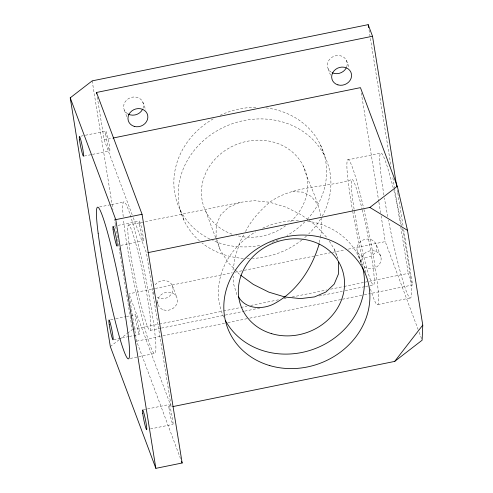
<?xml version="1.0" encoding="UTF-8"?>
<svg xmlns="http://www.w3.org/2000/svg" width="493" height="493" viewBox="0 0 493 493"><rect width="100%" height="100%" fill="white"/><g stroke="black" fill="none" stroke-linecap="round" stroke-linejoin="round"><path stroke-width="0.37" stroke-dasharray="2.46 1.85" d="M216.082 237.127L216.193 225.295L220.47 215.114L228.623 207.288L240.097 202.352L254.105 200.633L269.696 202.247L285.804 207.097L301.34 214.843L308.593 220.118M232.955 270.115L235.5 255.306L240.892 240.103L244.115 234.15M319.415 242.464L320.179 238.014M320.308 237.275C326.662 212.169 310.023 189.25 303.361 166.11M245.545 231.507C251.294 220.094 260.082 210.536 269.696 202.247C293.329 185.097 324.936 188.086 351.811 179.594M110.315 346.536L119.214 339.665M119.805 339.209L126.923 333.706M127.514 333.25L132.26 329.583L114.419 218.874M80.895 136.173L84.648 135.409M85.4 135.255L105.675 131.126M97.244 96.985L104.152 139.846L112.441 138.157M84.248 156.059L91.76 154.531M92.511 154.377L109.785 150.858M99.555 206.974L110.82 204.681M111.572 204.527L123.589 202.081M347.701 159.861L380.559 153.163M113.76 226.238L139.291 221.03M128.383 225.104L240.097 202.352M120.865 245.36L143.401 240.769M180.524 458.669L136.598 341.187L128.963 293.81L154.592 288.59M155.344 288.436L232.234 272.777M235.247 272.161L243.542 270.472M244.294 270.318L315.15 255.885M315.902 255.731L331.734 252.508M332.485 252.354L345.297 249.741M348.317 249.131L385.249 241.607L418.082 329.416M110.592 319.747L115.097 318.829M115.849 318.675L125.61 316.685M126.362 316.531L135.372 314.694M133.018 329.429L158.654 324.209M159.412 324.055L222.756 311.151M223.508 310.997L240.097 307.62M240.849 307.466L246.882 306.233M250.654 305.469L278.557 299.781M283.832 298.709L286.1 298.247M292.133 297.02L326.822 289.952M330.587 289.181L343.411 286.575M344.163 286.421L408.259 273.362L412.598 284.966L371.124 293.409M150.279 330.359L160.773 328.221M161.525 328.073L224.506 315.243M225.258 315.089L243.998 311.274M244.75 311.12L260.495 307.909M319.057 295.985L342.265 291.252M345.26 290.642L364.721 286.679M365.473 286.525L369.214 285.767M369.966 285.613L373.706 284.849M113.723 339.634L128.741 336.577M129.493 336.423L139.254 334.433A10.094 0.813 78.5 0 0 137.177 320.204A10.094 0.813 78.5 0 0 135.513 319.063A10.094 0.813 78.5 0 0 139.254 334.433M136.598 341.187L162.24 335.961M162.992 335.807L224.826 323.211M227.846 322.595L248.959 318.299M249.717 318.145L341.717 299.405M342.469 299.251L363.581 294.95M364.339 294.796L370.372 293.563M377.817 304.588L410.669 297.895M130.288 358.436L155.067 353.389M143.34 409.806L168.877 404.605M150.451 428.935L172.981 424.344M292.663 191.641L302.973 192.147L311.527 196.571L317.757 204.607M309.197 220.562L315.237 224.962L327.352 238.027M239.419 274.287L228.105 262.492L220.149 249.815L216.415 239.838M329.336 241.194L334.513 249.427L338.149 259.164M346.437 60.343L349.241 67.849M328.135 68.823L330.939 76.329M419.161 332.3L422.119 340.213M376.449 244.972A10.094 8.96 -20.5 0 1 364.456 257.136A10.094 8.96 -20.5 0 1 359.705 242.359A10.094 8.96 -20.5 0 1 376.449 244.972L380.781 256.576A10.094 8.96 -20.5 0 1 368.795 268.734A10.094 8.96 -20.5 0 1 364.044 253.957A10.094 8.96 -20.5 0 1 380.781 256.576M320.376 144.622L324.714 156.226M357.296 251.338L361.634 262.942M358.534 256.243L361.887 265.222M205.754 211.324L216.15 239.123M142.724 101.841L145.786 110.025M180.062 209.611L184.4 221.209M124.421 110.315L126.972 117.143M172.304 285.41L176.642 297.014M104.152 139.846L132.167 214.769M133.246 217.653L146.439 252.958L171.256 406.922L128.963 293.81M157.07 302.08L158.345 305.494M334.513 249.427L337.224 257.888M216.538 238.538L220.149 249.815M236.905 294.641L233.435 283.537L233.164 276.08M397.321 190.181L397.691 192.455M397.814 193.213L403.188 226.577M403.681 229.609L412.598 284.966M369.035 29.956L391.029 166.449M392.866 177.819L394.455 187.679M394.573 188.437L400.316 224.075M400.809 227.107L408.259 273.362M361.295 92.949L378.772 201.409M378.895 202.167L380.608 212.785M381.095 215.817L385.249 241.607M92.179 80.87L112.952 209.778M155.172 284.788A10.094 8.96 -20.5 0 1 169.111 281.953A10.094 8.96 -20.5 0 1 171.139 294.512A10.094 8.96 -20.5 0 1 157.199 297.353M154.007 293.89A10.094 8.96 -20.5 0 1 153.261 289.292M265.992 107.887A77.376 68.693 -20.5 0 1 307.047 219.564M304.933 221.77A77.376 68.693 -20.5 0 1 287.018 235.481M278.342 239.826A77.376 68.693 -20.5 0 1 269.887 242.969M259.688 245.508A77.376 68.693 -20.5 0 1 212.569 240.362M209.808 239.062A77.376 68.693 -20.5 0 1 214.073 118.382M220.063 115.319A77.376 68.693 -20.5 0 1 257.666 107.314M127.613 113.778A10.094 8.96 -20.5 0 1 124.988 102.082A10.094 8.96 -20.5 0 1 137.664 97.509A10.094 8.96 -20.5 0 1 143.044 108.207M331.327 72.28A10.094 8.96 -20.5 0 1 328.813 60.411A10.094 8.96 -20.5 0 1 341.766 56.153A10.094 8.96 -20.5 0 1 346.536 67.282M199.511 240.886A77.376 68.693 -20.5 0 1 196.054 148.159A77.376 68.693 -20.5 0 1 297.106 127.884A77.376 68.693 -20.5 0 1 322.151 216.285M320.598 218.96A77.376 68.693 -20.5 0 1 308.729 233.916M306.504 236.03A77.376 68.693 -20.5 0 1 302.443 239.524M301.845 239.999A77.376 68.693 -20.5 0 1 252.484 258.443M249.409 258.529A77.376 68.693 -20.5 0 1 246.358 258.505M243.332 258.369A77.376 68.693 -20.5 0 1 201.89 242.87M123.201 216.692A77.376 6.243 78.5 0 1 143.642 267.835A77.376 6.243 78.5 0 1 151.289 348.341A77.376 6.243 78.5 0 1 123.46 219.416M232.061 234.187A53.829 47.79 -20.5 0 1 210.067 165.432A53.829 47.79 -20.5 0 1 289.539 149.78A53.829 47.79 -20.5 0 1 289.231 222.928M285.718 225.714A53.829 47.79 -20.5 0 1 236.313 235.494M362.25 209.864A53.829 4.345 78.5 0 1 373.041 284.8A53.829 4.345 78.5 0 1 353.08 202.469A53.829 4.345 78.5 0 1 362.072 209.131M363.933 209.433A74.012 5.971 78.5 0 1 378.353 292.626A74.012 5.971 78.5 0 1 369.812 286.883M365.886 272.684A74.012 5.971 78.5 0 1 352.84 212.132M352.705 211.368A74.012 5.971 78.5 0 1 347.935 159.714A74.012 5.971 78.5 0 1 363.594 207.947M223.686 317.067A74.012 65.711 -20.5 0 1 255.731 231.784M262.578 228.216A74.012 65.711 -20.5 0 1 299.997 220.599M307.521 221.234A74.012 65.711 -20.5 0 1 362.053 265.308M402.325 228.61A74.012 5.971 78.5 0 1 409.911 297.938A74.012 5.971 78.5 0 1 388.466 220.248M387.763 216.6A74.012 5.971 78.5 0 1 384.398 197.933M383.918 195.043A74.012 5.971 78.5 0 1 380.621 153.113A74.012 5.971 78.5 0 1 393.198 187.833M393.913 190.699A74.012 5.971 78.5 0 1 401.74 225.677M163.805 309.949A10.094 8.96 -20.5 0 0 177.351 299.245A10.094 8.96 -20.5 0 0 161.322 294.561A10.094 8.96 -20.5 0 0 163.805 309.949M105.785 134.49A10.094 0.813 78.5 0 0 109.532 150.698A10.094 0.813 78.5 0 0 107.868 137.787A10.094 0.813 78.5 0 0 105.785 134.49M139.402 224.401A10.094 0.813 78.5 0 0 143.149 240.609A10.094 0.813 78.5 0 0 141.485 227.698A10.094 0.813 78.5 0 0 139.402 224.401M168.988 407.976A10.094 0.813 78.5 0 0 172.735 424.183A10.094 0.813 78.5 0 0 171.065 411.273A10.094 0.813 78.5 0 0 168.988 407.976M128.975 243.061A53.829 4.345 78.5 0 0 148.948 329.497A53.829 4.345 78.5 0 0 140.067 260.643A53.829 4.345 78.5 0 0 128.975 243.061"/><path stroke-width="0.74" d="M338.574 262.116L338.463 273.954L334.186 284.128L326.033 291.955L314.565 296.897L300.557 298.616L284.966 296.996L268.851 292.152L253.316 284.406L240.627 275.168M113.199 138.003L360.438 87.643L397.309 186.249L407.501 230.36L422.766 325.109L422.119 340.213L394.683 361.412L172.76 406.614M319.162 243.943C311.896 268.593 296.589 292.066 273.344 304.163C261.617 309.887 244.959 309.037 238.242 296.361M394.683 361.412L422.766 325.109M372.517 36.254L96.517 92.468L142.058 214.282L182.145 462.995L155.856 468.35L110.315 346.536L70.234 97.824L92.179 80.87L368.179 24.65L372.517 36.254L396.711 186.391M147.949 252.65L369.873 207.442L397.309 186.249M70.234 97.824L115.775 219.638L142.058 214.282M369.873 207.442L407.501 230.36M181.603 461.553L182.145 462.995M368.179 24.65L368.665 27.682M96.517 92.468L96.757 93.978M115.775 219.638L155.856 468.35M346.277 67.843A10.094 8.96 -20.5 0 1 332.418 72.853M142.563 109.341A10.094 8.96 -20.5 0 1 128.143 114.08M362.46 266.756A74.012 65.711 -20.5 0 1 315.612 348.428A74.012 65.711 -20.5 0 1 225.338 320.395M337.933 84.882A10.094 8.96 -20.5 0 0 351.478 74.172A10.094 8.96 -20.5 0 0 335.456 69.495A10.094 8.96 -20.5 0 0 337.933 84.882M134.219 126.374A10.094 8.96 -20.5 0 0 147.764 115.67A10.094 8.96 -20.5 0 0 131.742 110.993A10.094 8.96 -20.5 0 0 134.219 126.374M98.156 233.244A77.376 6.243 78.5 0 0 126.874 357.499A77.376 6.243 78.5 0 0 114.099 258.517A77.376 6.243 78.5 0 0 98.156 233.244M109.224 324.419A10.094 0.813 78.5 0 0 112.971 339.788A10.094 0.813 78.5 0 0 110.894 325.553A10.094 0.813 78.5 0 0 109.224 324.419M79.502 139.846A10.094 0.813 78.5 0 0 83.249 156.053A10.094 0.813 78.5 0 0 81.579 143.143A10.094 0.813 78.5 0 0 79.502 139.846M113.119 229.756A10.094 0.813 78.5 0 0 116.866 245.964A10.094 0.813 78.5 0 0 115.196 233.053A10.094 0.813 78.5 0 0 113.119 229.756M142.705 413.325A10.094 0.813 78.5 0 0 146.446 429.532A10.094 0.813 78.5 0 0 144.782 416.622A10.094 0.813 78.5 0 0 142.705 413.325M271.754 333.706A53.829 47.79 -20.5 0 0 343.997 276.616A53.829 47.79 -20.5 0 0 258.529 251.652A53.829 47.79 -20.5 0 0 271.754 333.706M269.794 365.603A74.012 65.711 -20.5 0 0 369.134 287.105A74.012 65.711 -20.5 0 0 251.615 252.78A74.012 65.711 -20.5 0 0 269.794 365.603"/></g></svg>
